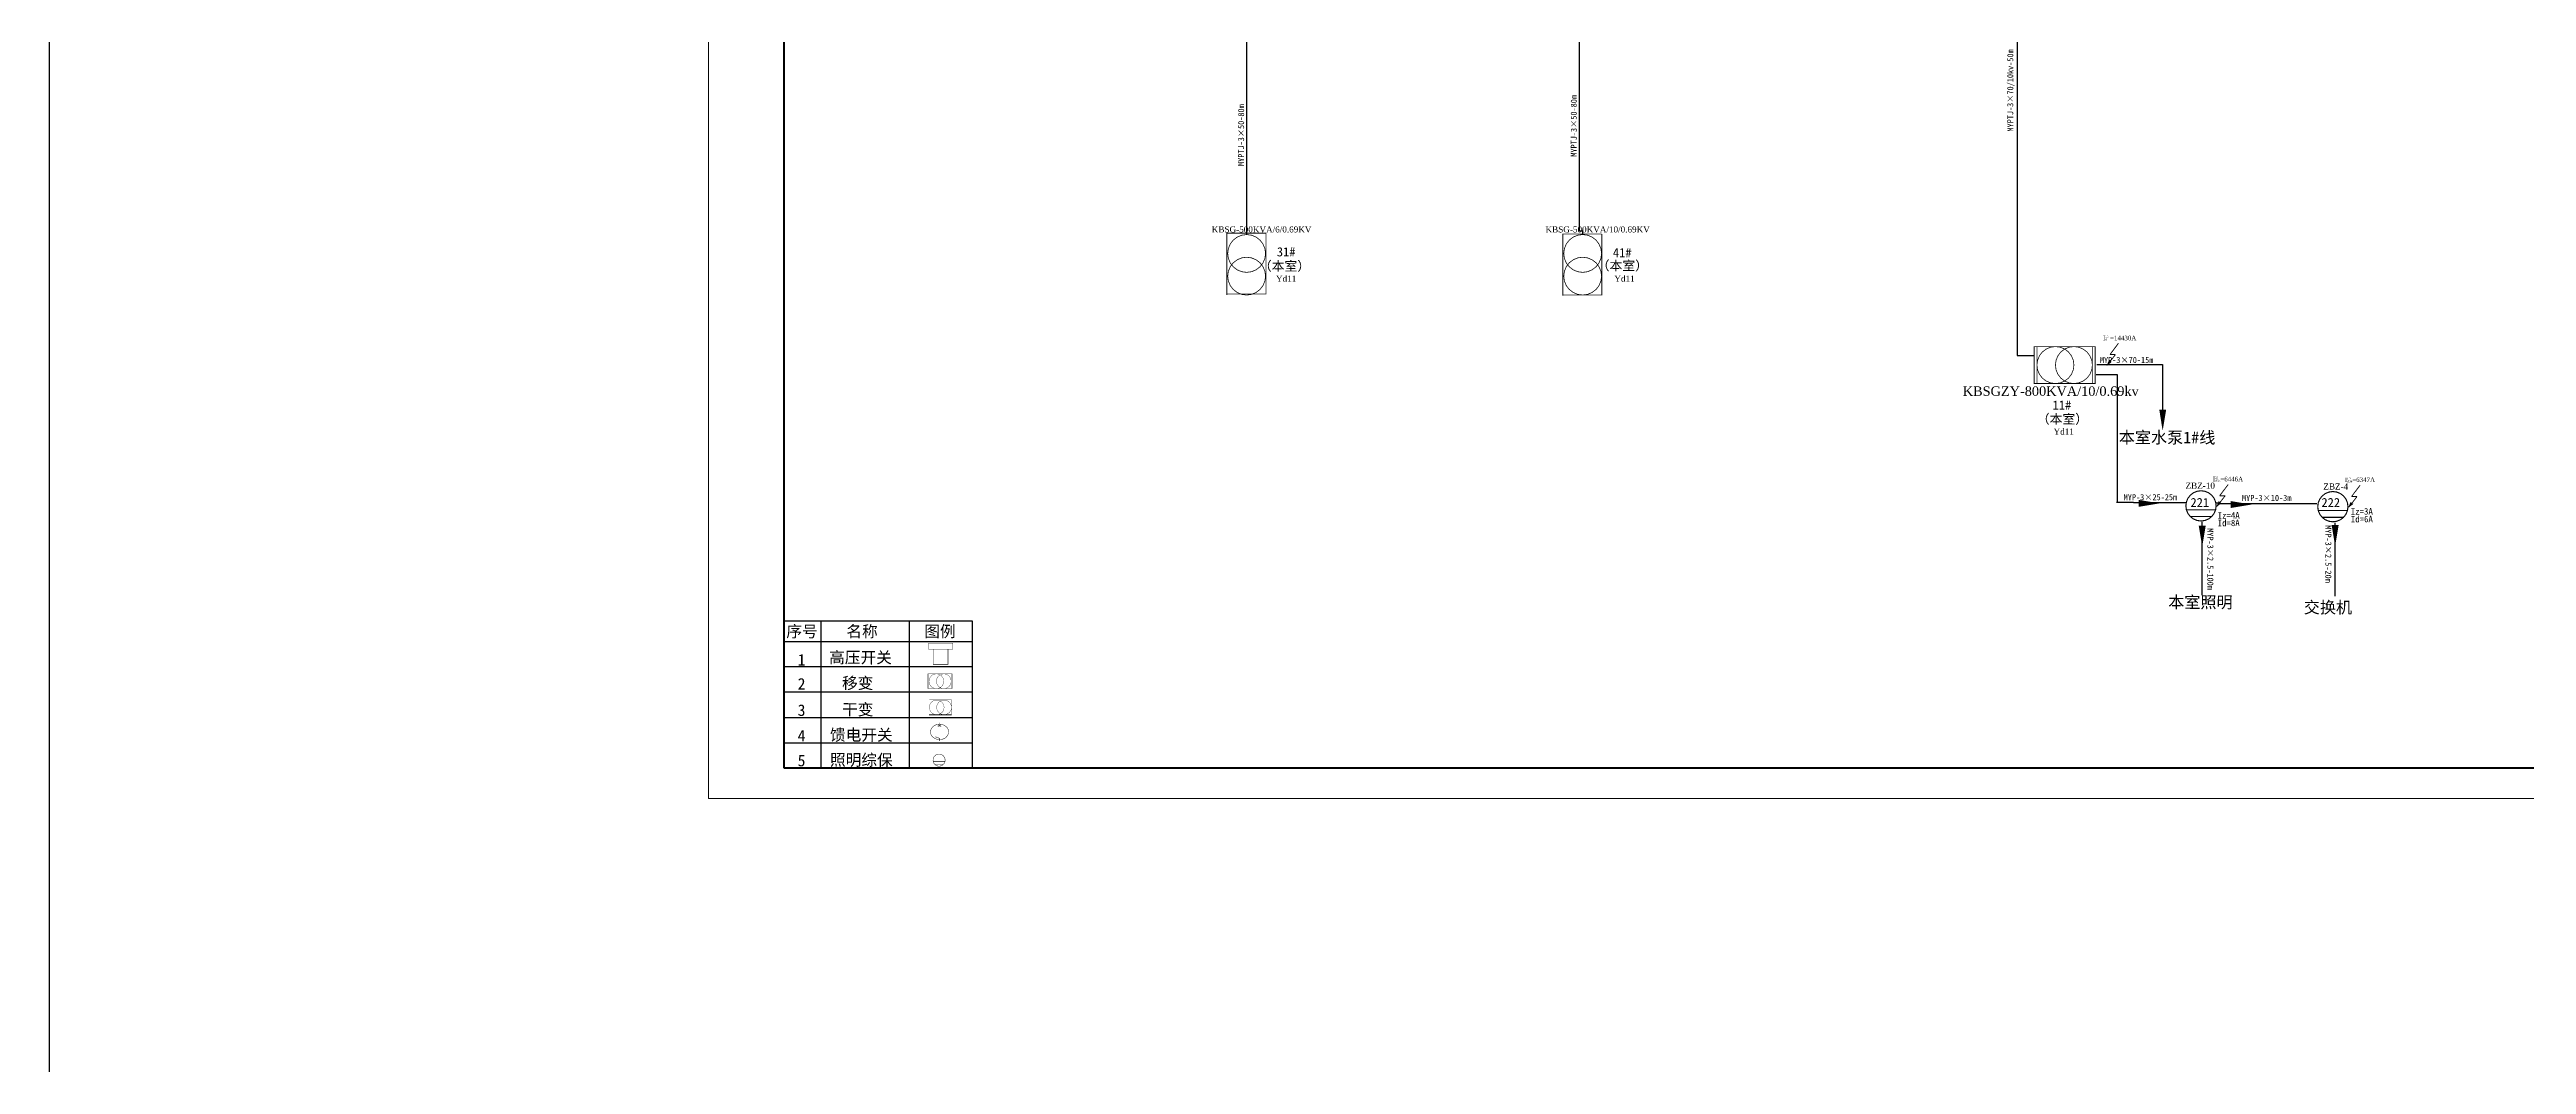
# Model space of a CAD drawing. Header units: millimetres. Extents: x 7398 to 12295, y -1725 to 5722.
# Drawn here: x 8526 to 10585, y 389 to 1233 of the extents above; entities that cross this region are included whole.
import ezdxf

# ---------------------------------------------------------------- set-up
doc = ezdxf.new("R2010")
doc.units = ezdxf.units.MM
doc.linetypes.add('ACAD_ISO03W100', pattern=[30, 12, -18])
doc.layers.add('机电设备', color=7, linetype='Continuous', lineweight=0)
doc.styles.add('Times New Roman', font='times.ttf')
doc.styles.add('宋体', font='')
doc.styles.get('宋体').set_extended_font_data('宋体')

# ---------------------------------------------------------------- blocks, each defined once
blk = doc.blocks.new('lr_block_955')
at = {"layer": '机电设备', "color": 7, "const_width": 0.00015}
for points in [[(0.41702, -0.01805), (0.41695, -0.01753), (0.41675, -0.01705), (0.41643, -0.01663), (0.41602, -0.01631), (0.41553, -0.01611), (0.41502, -0.01605), (0.4145, -0.01611), (0.41402, -0.01631), (0.4136, -0.01663), (0.41328, -0.01705), (0.41308, -0.01753), (0.41302, -0.01805), (0.41308, -0.01856), (0.41328, -0.01905), (0.4136, -0.01946), (0.41402, -0.01978), (0.4145, -0.01998), (0.41502, -0.02005), (0.41553, -0.01998), (0.41602, -0.01978), (0.41643, -0.01946), (0.41675, -0.01905), (0.41695, -0.01856), (0.41702, -0.01805)], [(0.41308, -0.01856), (0.41695, -0.01856)], [(0.4136, -0.01946), (0.41643, -0.01946)]]:
    blk.add_lwpolyline(points, dxfattribs=at)
blk = doc.blocks.new('lr_block_953')
at = {"layer": '机电设备', "color": 7, "const_width": 0.00015}
for points in [[(0.41818, -0.00872), (0.41808, -0.00805), (0.41778, -0.00744), (0.4173, -0.00691), (0.41668, -0.0065), (0.41596, -0.00625), (0.41518, -0.00616), (0.41441, -0.00625), (0.41368, -0.0065), (0.41306, -0.00691), (0.41258, -0.00744), (0.41228, -0.00805), (0.41218, -0.00872), (0.41228, -0.00938), (0.41258, -0.00999), (0.41306, -0.01052), (0.41368, -0.01093), (0.41441, -0.01118), (0.41518, -0.01127), (0.41596, -0.01118), (0.41668, -0.01093), (0.4173, -0.01052), (0.41778, -0.00999), (0.41808, -0.00938), (0.41818, -0.00872)], [(0.4146, -0.00644), (0.41574, -0.00696)], [(0.41565, -0.00642), (0.41463, -0.00698)], [(0.41519, -0.00569), (0.41519, -0.0066)], [(0.41383, -0.01033), (0.41517, -0.01083)], [(0.41522, -0.01087), (0.41522, -0.01169)]]:
    blk.add_lwpolyline(points, dxfattribs=at)
blk = doc.blocks.new('lr_block_949')
at = {"layer": '机电设备', "color": 7, "const_width": 0.0001}
for points in [[(0.41131, 0.0056), (0.41131, 0.01049), (0.41938, 0.01049), (0.41938, 0.0056), (0.41131, 0.0056)], [(0.41131, 0.01049), (0.41938, 0.01049)], [(0.41131, 0.0056), (0.41131, 0.01049)], [(0.41168, 0.00805), (0.41176, 0.00742), (0.41201, 0.00683), (0.4124, 0.00632), (0.4129, 0.00593), (0.41349, 0.00569), (0.41412, 0.0056), (0.41476, 0.00569), (0.41535, 0.00593), (0.41585, 0.00632), (0.41624, 0.00683), (0.41649, 0.00742), (0.41657, 0.00805), (0.41649, 0.00868), (0.41624, 0.00927), (0.41585, 0.00978), (0.41535, 0.01017), (0.41476, 0.01041), (0.41412, 0.01049), (0.41349, 0.01041), (0.4129, 0.01017), (0.4124, 0.00978), (0.41201, 0.00927), (0.41176, 0.00868), (0.41168, 0.00805)], [(0.41168, 0.0056), (0.41168, 0.01049)], [(0.41412, 0.00805), (0.41421, 0.00742), (0.41445, 0.00683), (0.41484, 0.00632), (0.41535, 0.00593), (0.41594, 0.00569), (0.41657, 0.0056), (0.4172, 0.00569), (0.41779, 0.00593), (0.4183, 0.00632), (0.41869, 0.00683), (0.41893, 0.00742), (0.41902, 0.00805), (0.41893, 0.00868), (0.41869, 0.00927), (0.4183, 0.00978), (0.41779, 0.01017), (0.4172, 0.01041), (0.41657, 0.01049), (0.41594, 0.01041), (0.41535, 0.01017), (0.41484, 0.00978), (0.41445, 0.00927), (0.41421, 0.00868), (0.41412, 0.00805)], [(0.41902, 0.0056), (0.41902, 0.01049)], [(0.41938, 0.0056), (0.41938, 0.01049)], [(0.41131, 0.0056), (0.41938, 0.0056)]]:
    blk.add_lwpolyline(points, dxfattribs=at)
blk = doc.blocks.new('lr_block_947')
at = {"layer": '机电设备', "color": 7, "const_width": 0.00015}
for points in [[(0.41155, 0.02064), (0.41955, 0.02064), (0.41955, 0.01864), (0.41155, 0.01864), (0.41155, 0.02064)], [(0.41305, 0.01864), (0.41305, 0.01364), (0.41796, 0.01364), (0.41796, 0.01864)]]:
    blk.add_lwpolyline(points, dxfattribs=at)
blk = doc.blocks.new('lr_block_405')
at = {"layer": '机电设备', "color": 7, "const_width": 0.00025}
for points in [[(0.59083, 0.05987), (0.59061, 0.06149), (0.58999, 0.06299), (0.589, 0.06429), (0.5877, 0.06528), (0.58619, 0.06591), (0.58458, 0.06612), (0.58296, 0.06591), (0.58145, 0.06528), (0.58016, 0.06429), (0.57916, 0.06299), (0.57854, 0.06149), (0.57833, 0.05987), (0.57854, 0.05825), (0.57916, 0.05674), (0.58016, 0.05545), (0.58145, 0.05446), (0.58296, 0.05383), (0.58458, 0.05362), (0.58619, 0.05383), (0.5877, 0.05446), (0.589, 0.05545), (0.58999, 0.05674), (0.59061, 0.05825), (0.59083, 0.05987)], [(0.59083, 0.05237), (0.59061, 0.05399), (0.58999, 0.05549), (0.589, 0.05679), (0.5877, 0.05778), (0.58619, 0.05841), (0.58458, 0.05862), (0.58296, 0.05841), (0.58145, 0.05778), (0.58016, 0.05679), (0.57916, 0.05549), (0.57854, 0.05399), (0.57833, 0.05237), (0.57854, 0.05075), (0.57916, 0.04924), (0.58016, 0.04795), (0.58145, 0.04696), (0.58296, 0.04633), (0.58458, 0.04612), (0.58619, 0.04633), (0.5877, 0.04696), (0.589, 0.04795), (0.58999, 0.04924), (0.59061, 0.05075), (0.59083, 0.05237)]]:
    blk.add_lwpolyline(points, dxfattribs=at)
blk = doc.blocks.new('lr_block_403')
at = {"layer": '机电设备', "color": 7, "const_width": 0.00025}
for points in [[(0.4797, 0.05987), (0.47949, 0.06149), (0.47886, 0.06299), (0.47787, 0.06429), (0.47658, 0.06528), (0.47507, 0.06591), (0.47345, 0.06612), (0.47183, 0.06591), (0.47033, 0.06528), (0.46903, 0.06429), (0.46804, 0.06299), (0.46741, 0.06149), (0.4672, 0.05987), (0.46741, 0.05825), (0.46804, 0.05674), (0.46903, 0.05545), (0.47033, 0.05446), (0.47183, 0.05383), (0.47345, 0.05362), (0.47507, 0.05383), (0.47658, 0.05446), (0.47787, 0.05545), (0.47886, 0.05674), (0.47949, 0.05825), (0.4797, 0.05987)], [(0.4797, 0.05237), (0.47949, 0.05399), (0.47886, 0.05549), (0.47787, 0.05679), (0.47658, 0.05778), (0.47507, 0.05841), (0.47345, 0.05862), (0.47183, 0.05841), (0.47033, 0.05778), (0.46903, 0.05679), (0.46804, 0.05549), (0.46741, 0.05399), (0.4672, 0.05237), (0.46741, 0.05075), (0.46804, 0.04924), (0.46903, 0.04795), (0.47033, 0.04696), (0.47183, 0.04633), (0.47345, 0.04612), (0.47507, 0.04633), (0.47658, 0.04696), (0.47787, 0.04795), (0.47886, 0.04924), (0.47949, 0.05075), (0.4797, 0.05237)]]:
    blk.add_lwpolyline(points, dxfattribs=at)
blk = doc.blocks.new('lr_block_407')
at = {"layer": '机电设备', "color": 7, "const_width": 0.00025}
for points in [[(0.71154, 0.04524), (0.71154, 0.05747), (0.73172, 0.05747), (0.73172, 0.04524), (0.71154, 0.04524)], [(0.71154, 0.05747), (0.73172, 0.05747)], [(0.71154, 0.04524), (0.71154, 0.05747)], [(0.71246, 0.05136), (0.71267, 0.04977), (0.71328, 0.0483), (0.71425, 0.04703), (0.71551, 0.04606), (0.71699, 0.04545), (0.71857, 0.04524), (0.72015, 0.04545), (0.72163, 0.04606), (0.7229, 0.04703), (0.72387, 0.0483), (0.72448, 0.04977), (0.72469, 0.05136), (0.72448, 0.05294), (0.72387, 0.05441), (0.7229, 0.05568), (0.72163, 0.05665), (0.72015, 0.05726), (0.71857, 0.05747), (0.71699, 0.05726), (0.71551, 0.05665), (0.71425, 0.05568), (0.71328, 0.05441), (0.71267, 0.05294), (0.71246, 0.05136)], [(0.71246, 0.04524), (0.71246, 0.05747)], [(0.71857, 0.05136), (0.71878, 0.04977), (0.71939, 0.0483), (0.72036, 0.04703), (0.72163, 0.04606), (0.7231, 0.04545), (0.72469, 0.04524), (0.72627, 0.04545), (0.72774, 0.04606), (0.72901, 0.04703), (0.72998, 0.0483), (0.73059, 0.04977), (0.7308, 0.05136), (0.73059, 0.05294), (0.72998, 0.05441), (0.72901, 0.05568), (0.72774, 0.05665), (0.72627, 0.05726), (0.72469, 0.05747), (0.7231, 0.05726), (0.72163, 0.05665), (0.72036, 0.05568), (0.71939, 0.05441), (0.71878, 0.05294), (0.71857, 0.05136)], [(0.7308, 0.04524), (0.7308, 0.05747)], [(0.73172, 0.04524), (0.73172, 0.05747)], [(0.71154, 0.04524), (0.73172, 0.04524)]]:
    blk.add_lwpolyline(points, dxfattribs=at)
blk = doc.blocks.new('lr_block_633')
at = {"layer": '机电设备', "true_color": 0xff0000}
blk.add_hatch(color=1, dxfattribs=at).paths.add_polyline_path([(0.74068, 0.04769), (0.74157, 0.04701), (0.7398, 0.04562)], flags=17)
at = {"layer": '机电设备', "color": 1, "true_color": 0xff0000, "const_width": 0.0003}
for points in [[(0.7428, 0.04945), (0.74008, 0.04597)], [(0.7438, 0.0532), (0.74098, 0.04945)], [(0.74098, 0.04945), (0.7428, 0.04945)]]:
    blk.add_lwpolyline(points, dxfattribs=at)
blk = doc.blocks.new('lr_block_583')
at = {"layer": '机电设备', "true_color": 0xff0000}
blk.add_hatch(color=1, dxfattribs=at).paths.add_polyline_path([(0.84944, 0.0151), (0.85033, 0.01442), (0.84856, 0.01303)], flags=17)
at = {"layer": '机电设备', "color": 1, "true_color": 0xff0000, "const_width": 0.0003}
for points in [[(0.85156, 0.01686), (0.84883, 0.01338)], [(0.85256, 0.02061), (0.84973, 0.01686)], [(0.84973, 0.01686), (0.85156, 0.01686)]]:
    blk.add_lwpolyline(points, dxfattribs=at)
blk = doc.blocks.new('lr_block_581')
at = {"layer": '机电设备', "true_color": 0xff0000}
blk.add_hatch(color=1, dxfattribs=at).paths.add_polyline_path([(0.8796, 0.01484), (0.88049, 0.01416), (0.87872, 0.01277)], flags=17)
at = {"layer": '机电设备', "color": 1, "true_color": 0xff0000, "const_width": 0.0003}
for points in [[(0.88172, 0.0166), (0.879, 0.01311)], [(0.88272, 0.02035), (0.8799, 0.0166)], [(0.8799, 0.0166), (0.88172, 0.0166)]]:
    blk.add_lwpolyline(points, dxfattribs=at)
blk = doc.blocks.new('lr_block_453')
at = {"layer": '机电设备', "color": 7, "const_width": 0.000375}
for points in [[(0.87872, 0.01326), (0.87855, 0.01455), (0.87805, 0.01576), (0.87726, 0.01679), (0.87622, 0.01759), (0.87502, 0.01809), (0.87372, 0.01826), (0.87243, 0.01809), (0.87122, 0.01759), (0.87019, 0.01679), (0.86939, 0.01576), (0.86889, 0.01455), (0.86872, 0.01326), (0.86889, 0.01196), (0.86939, 0.01076), (0.87019, 0.00972), (0.87122, 0.00893), (0.87243, 0.00843), (0.87372, 0.00826), (0.87502, 0.00843), (0.87622, 0.00893), (0.87726, 0.00972), (0.87805, 0.01076), (0.87855, 0.01196), (0.87872, 0.01326)], [(0.86889, 0.01196), (0.87855, 0.01196)], [(0.87019, 0.00972), (0.87726, 0.00972)]]:
    blk.add_lwpolyline(points, dxfattribs=at)
blk = doc.blocks.new('lr_block_451')
at = {"layer": '机电设备', "color": 7, "const_width": 0.000375}
for points in [[(0.84856, 0.01352), (0.84839, 0.01482), (0.84789, 0.01602), (0.8471, 0.01706), (0.84606, 0.01785), (0.84486, 0.01835), (0.84356, 0.01852), (0.84227, 0.01835), (0.84106, 0.01785), (0.84003, 0.01706), (0.83923, 0.01602), (0.83873, 0.01482), (0.83856, 0.01352), (0.83873, 0.01223), (0.83923, 0.01102), (0.84003, 0.00999), (0.84106, 0.00919), (0.84227, 0.00869), (0.84356, 0.00852), (0.84486, 0.00869), (0.84606, 0.00919), (0.8471, 0.00999), (0.84789, 0.01102), (0.84839, 0.01223), (0.84856, 0.01352)], [(0.83873, 0.01223), (0.84839, 0.01223)], [(0.84003, 0.00999), (0.8471, 0.00999)]]:
    blk.add_lwpolyline(points, dxfattribs=at)

msp = doc.modelspace()

# ---------------------------------------------------------------- hatches: boundary and pattern name
for points in [[(10282.4, 916.4), (10279.6, 933.8), (10285.3, 933.8)], [(10279.8, 856), (10262.4, 853.1), (10262.4, 858.9)], [(10356.3, 855), (10338.9, 852.1), (10338.9, 857.9)], [(10315.3, 820), (10312.4, 837.4), (10318.2, 837.4)], [(10425.8, 820.5), (10422.9, 837.9), (10428.7, 837.9)]]:
    msp.add_hatch(color=256).paths.add_polyline_path(points, flags=17)

# ---------------------------------------------------------------- linework, layer by layer
at = {"linetype": 'Continuous', "lineweight": 20}
for p, q in [((9073.3, 610.6), (9073.3, 2428.7)), ((11487.6, 610.6), (9073.3, 610.6))]:
    msp.add_line(p, q, dxfattribs=at)
at = {"linetype": 'Continuous', "lineweight": 70}
for p, q in [((9136.2, 635.8), (9136.2, 2403.5)), ((11462.4, 635.8), (9136.2, 635.8))]:
    msp.add_line(p, q, dxfattribs=at)
at = {"linetype": 'Continuous'}
for p, q in [((10161.4, 1277.1), (10161.4, 979)), ((10161.4, 979), (10172.5, 979)), ((10172.5, 979), (10175.6, 979)), ((10227.8, 971.5), (10282.2, 971.5)), ((10282.2, 971.4), (10282.2, 929))]:
    msp.add_line(p, q, dxfattribs=at)
for p, q in [((10227, 963.1), (10244.6, 963.1)), ((10244.6, 963.1), (10244.6, 857)), ((10314.9, 840.6), (10314.9, 779.6)), ((10425.6, 839.9), (10425.6, 778.8)), ((9136.2, 758.3), (9292.7, 758.3)), ((9136.2, 758.3), (9136.2, 635.8)), ((9166.9, 758.3), (9166.9, 635.8)), ((9240.1, 758.3), (9240.1, 635.8)), ((9292.7, 758.3), (9292.7, 635.8)), ((9136.2, 741), (9292.7, 741)), ((9136.2, 720.3), (9292.7, 720.3)), ((9136.2, 699.1), (9292.7, 699.1)), ((9136.2, 699.1), (9292.7, 699.1)), ((9136.2, 678), (9292.7, 678)), ((9136.2, 678), (9292.7, 678)), ((9136.2, 656.9), (9292.7, 656.9)), ((9136.2, 656.9), (9292.7, 656.9)), ((9136.2, 635.8), (9292.6, 635.8))]:
    msp.add_line(p, q)
at = {"color": 1, "lineweight": -3}
msp.add_lwpolyline([(8525.5, 5050.8), (12295.1, 5050.8), (12295.1, -1724.5), (8525.5, -1724.5)], close=True, dxfattribs=at)
at = {"linetype": 'Continuous', "flags": 128}
for points in [[(9520.7, 1272.2), (9520.7, 1155.7), (9520.8, 1155.7), (9520.8, 1082.7), (9520.8, 1079.5)], [(9797.4, 1272.6), (9797.4, 1155.7), (9797.4, 1082.7), (9800.1, 1082.7), (9800.1, 1079.5)], [(10243.9, 857), (10258.2, 857), (10258.2, 856.6), (10299.2, 856.6), (10301.6, 856.6)], [(10326.4, 856.3), (10329.4, 856.3), (10329.4, 855.9), (10375, 855.9), (10410.6, 855.9)]]:
    msp.add_lwpolyline(points, dxfattribs=at)
at = {"layer": '机电设备', "color": 7}
msp.add_line((9275.5, 680.2), (9256.9, 680.2), dxfattribs=at)
for points, const_width in [([(9504, 1080.8), (9536.9, 1080.8)], 0.754), ([(9504.4, 1080.8), (9504.4, 1029.4)], 0.754), ([(9536.9, 1080.8), (9536.9, 1029.7)], 0.754), ([(9783.2, 1080), (9816.1, 1080)], 0.754), ([(9783.6, 1080), (9783.6, 1028.6)], 0.754), ([(9816.1, 1080), (9816.1, 1028.9)], 0.754), ([(9504.3, 1030.1), (9536.9, 1030.1)], 0.754), ([(9783.5, 1029.3), (9816.1, 1029.3)], 0.754), ([(9256.9, 692.6), (9275.5, 692.6)], 0.251), ([(9257, 686.3), (9257.2, 684.7), (9257.8, 683.2), (9258.8, 682), (9260, 681), (9261.5, 680.4), (9263.1, 680.2), (9264.7, 680.4), (9266.2, 681), (9267.5, 682), (9268.4, 683.2), (9269, 684.7), (9269.3, 686.3), (9269, 687.9), (9268.4, 689.4), (9267.5, 690.6), (9266.2, 691.6), (9264.7, 692.2), (9263.1, 692.4), (9261.5, 692.2), (9260, 691.6), (9258.8, 690.6), (9257.8, 689.4), (9257.2, 687.9), (9257, 686.3)], 0.251), ([(9257, 680.2), (9257, 692.4)], 0.251), ([(9256.9, 680.2), (9275.5, 680.2)], 0.251), ([(9263.1, 686.3), (9263.3, 684.7), (9263.9, 683.2), (9264.9, 682), (9266.2, 681), (9267.7, 680.4), (9269.3, 680.2), (9270.8, 680.4), (9272.3, 681), (9273.6, 682), (9274.6, 683.2), (9275.2, 684.7), (9275.4, 686.3), (9275.2, 687.9), (9274.6, 689.4), (9273.6, 690.6), (9272.3, 691.6), (9270.8, 692.2), (9269.3, 692.4), (9267.7, 692.2), (9266.2, 691.6), (9264.9, 690.6), (9263.9, 689.4), (9263.3, 687.9), (9263.1, 686.3)], 0.251), ([(9275.4, 680.2), (9275.4, 692.4)], 0.251)]:
    msp.add_lwpolyline(points, dxfattribs=dict(at, const_width=const_width))

# ---------------------------------------------------------------- block references
at = {"layer": '机电设备', "color": 7, "xscale": 2514.077429430967, "yscale": 2514.077429430414, "zscale": 2514.077429430664}
for name, p in [('lr_block_403', (8330.5, 913.3)), ('lr_block_405', (8330.5, 913.3)), ('lr_block_407', (8386.7, 841.9)), ('lr_block_451', (8193.5, 819.9)), ('lr_block_453', (8227.3, 819.9)), ('lr_block_947', (8221.7, 687.8)), ('lr_block_949', (8221.7, 687.8)), ('lr_block_953', (8221.7, 687.8)), ('lr_block_955', (8221.7, 687.8))]:
    msp.add_blockref(name, p, dxfattribs=at)
at = {"layer": '机电设备', "color": 1, "true_color": 0xff0000, "xscale": 2514.077429430967, "yscale": 2514.077429430414, "zscale": 2514.077429430664}
for name, p in [('lr_block_633', (8375.7, 855.4)), ('lr_block_583', (8193.5, 819.9)), ('lr_block_581', (8227.3, 819.9))]:
    msp.add_blockref(name, p, dxfattribs=at)

# ---------------------------------------------------------------- texts
at = {"color": 7, "style": '宋体'}
for s, rotation, p in [('MYPTJ-3×70/10kv-50m', 90, (10158.2, 1165.2)), ('MYPTJ-3×50-80m', 90, (9795.3, 1144.3)), ('MYPTJ-3×50-80m', 90, (9518.7, 1136.6)), ('MYP-3×2.5-100m', 270, (10319.6, 835.3)), ('MYP-3×2.5-20m', 270, (10417.7, 837.8))]:
    msp.add_text(s, height=5.028, rotation=rotation, dxfattribs=at).set_placement(p)
at = {"color": 7}
for s, height, style, p in [('KBSG-500KVA/6/0.69KV', 5.028, 'Times New Roman', (9491.8, 1081.3)), ('KBSG-500KVA/10/0.69KV', 5.028, 'Times New Roman', (9769.3, 1081.3)), ('Yd11', 5.03, 'Times New Roman', (9545.2, 1040.4)), ('Yd11', 5.03, 'Times New Roman', (9826.5, 1040.4)), ('(2)', 1.51, 'Times New Roman', (10234.8, 994.2)), ('MYP-3×70-15m', 5.028, '宋体', (10230.2, 972.7)), ('KBSGZY-800KVA/10/0.69kv', 7.872, 'Times New Roman', (10116.2, 945.4)), ('Yd11', 5.03, 'Times New Roman', (10191.7, 913.2)), ('ZBZ-10', 5.03, 'Times New Roman', (10301.4, 868.2)), ('(2)', 1.51, 'Times New Roman', (10325.7, 876.8)), ('ZBZ-4', 5.03, 'Times New Roman', (10416, 867.5)), ('(2)', 1.51, 'Times New Roman', (10435.8, 876.2)), ('MYP-3×25-25m', 5.028, '宋体', (10250, 858.6)), ('MYP-3×10-3m', 5.028, '宋体', (10348.4, 858))]:
    msp.add_text(s, height=height, dxfattribs=dict(at, style=style)).set_placement(p)
at = {"style": '宋体'}
for s, height, rotation, p in [('（本室）', 7.8, 359.8672, (9531, 1049.5)), ('31#', 7.6, 359.8672, (9545.9, 1061.4)), ('（本室）', 7.8, 359.8672, (9811.9, 1049.9)), ('41#', 7.6, 359.8672, (9825.3, 1060.7)), ('（本室）', 7.8, 359.8672, (10177.8, 922.3)), ('11#', 7.6, 359.8672, (10190.9, 933.9)), ('本室水泵1#线', 9.82, 359.8672, (10245.9, 906)), ('221', 7.6, 359.8672, (10305.5, 852.9)), (' Iz=4A', 5.38, 0.4893, (10324.5, 843.2)), ('222', 7.6, 359.8672, (10414.4, 852.9)), (' Iz=3A', 5.38, 0.4893, (10435.2, 846.5)), (' Id=6A', 5.38, 0.4893, (10435.2, 840.1)), (' Id=8A', 5.38, 0.4893, (10324.5, 836.9)), ('本室照明', 9.82, 359.8672, (10287, 769)), ('交换机', 9.82, 359.8672, (10399.7, 764.6)), ('序号', 9.55, 359.8672, (9138.1, 744.8)), ('名称', 9.55, 359.8672, (9188, 744.8)), ('图例', 9.55, 359.8672, (9252.8, 744.8)), ('1', 9.55, 359.8672, (9147.5, 721.1)), ('高压开关', 9.55, 359.8672, (9173.7, 723.1)), ('2', 9.55, 359.8672, (9147.5, 701.1)), ('移变', 9.55, 359.8672, (9184.4, 701.8)), ('3', 9.55, 359.8672, (9147.5, 679.2)), ('干变', 9.55, 359.8672, (9184.4, 679.8)), ('4', 9.55, 359.8672, (9147.5, 658)), ('馈电开关', 9.55, 359.8672, (9174.4, 658.7)), ('5', 9.55, 359.8672, (9147.5, 637.3)), ('照明综保', 9.55, 359.8672, (9174.4, 637.9))]:
    msp.add_text(s, height=height, rotation=rotation, dxfattribs=at).set_placement(p)
at = {"color": 7, "linetype": 'ACAD_ISO03W100', "style": 'Times New Roman'}
for s, height, p in [('I', 3.77, (10232.8, 991.6)), ('d', 1.89, (10234.5, 991.2)), ('=14430A', 3.77, (10238.7, 991.6))]:
    msp.add_text(s, height=height, dxfattribs=at).set_placement(p)
at = {"color": 7, "char_height": 3.771, "width": 25.167, "attachment_point": 5, "style": 'Times New Roman'}
for s, insert in [('\\A1;I{\\H0.5x;\\S^ d35;}=6446A', (10336.7, 876)), ('\\A1;I{\\H0.5x;\\S^ d34;}=6347A', (10446.4, 875.4))]:
    msp.add_mtext(s, dxfattribs=dict(at, insert=insert))

doc.saveas('drawing.dxf')
